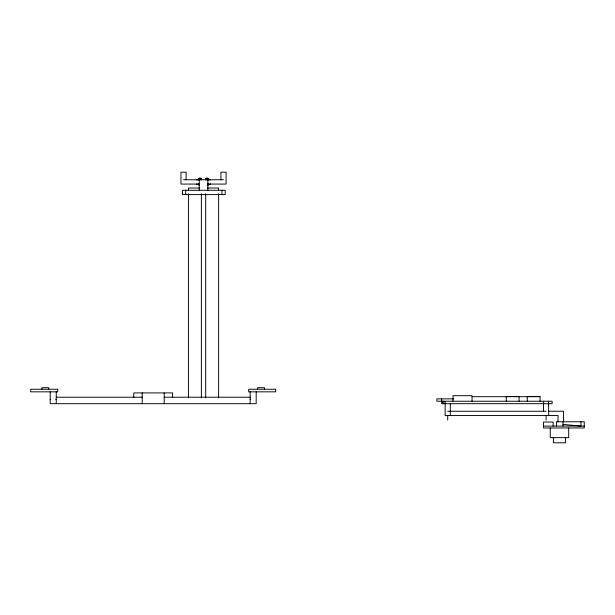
<?xml version="1.0" encoding="UTF-8"?>
<svg xmlns="http://www.w3.org/2000/svg" width="615" height="615" viewBox="0 0 615 615"><rect width="100%" height="100%" fill="white"/><g stroke="black" fill="none" stroke-linecap="round" stroke-linejoin="round"><path stroke-width="0.92" d="M182.424 194.594L182.432 190.281L225.228 190.281L225.228 194.594L182.417 194.594L182.424 192.91M199.014 178.358L201.159 178.358M205.902 178.358L208.062 178.358M199.014 178.404L201.159 178.404M205.902 178.404L208.062 178.404M199.014 178.842L201.159 178.842M205.902 178.842L208.062 178.842M201.159 179.319L196.846 179.319L196.846 180.08M205.902 179.319L210.215 179.319L210.215 180.08M196.846 179.449L201.159 179.449M205.902 179.449L210.215 179.449M196.846 179.672L199.014 179.672M208.062 179.672L210.215 179.672M183.562 179.757L223.499 179.757M199.298 184.07L180.971 184.07L180.971 172.208L186.145 172.208L186.145 179.757M207.755 184.07L226.089 184.07L226.089 172.208L220.916 172.208L220.916 179.757M196.846 184.408L199.014 184.408M208.062 184.408L210.215 184.408M199.752 188.029L188.436 188.029L188.436 189.943M207.301 188.029L218.625 188.029L218.625 189.943M472.143 396.706L540.032 396.706M56.242 397.221L142.196 397.221M164.197 397.221L250.151 397.221M453.747 398.866L436.85 398.866L436.85 401.234L552.109 401.234L552.109 403.694L441.701 403.694L441.701 398.866M50.199 399.381L50.607 399.381M55.834 399.381L56.242 399.381M250.151 399.381L250.551 399.381M447.712 411.243L546.097 411.243M548.342 411.243L563.517 411.243L563.517 421.767M543.514 426.08L584.25 426.08M563.002 424.404L580.952 426.08L580.952 421.767M568.698 427.955L568.698 437.642L550.24 437.642L550.24 427.955M565.554 437.642L565.554 442.792L553.385 442.792L553.385 437.642M563.002 421.767L563.002 426.08M558.059 421.767L558.059 415.555L445.122 415.555L445.191 401.234M556.406 426.08L556.406 421.767L584.25 421.767L584.25 427.955L543.514 427.955L543.514 422.028L553.131 422.028L553.131 426.08M548.618 401.234L548.688 415.555M546.097 415.509L546.097 420.053M543.599 401.234L543.66 403.694M543.514 403.694L543.514 411.243M540.032 401.234L540.07 396.514L527.263 396.514L527.263 401.234M519.068 401.234L519.068 396.514L506.253 396.514L506.253 401.234M472.043 401.234L472.043 395.691L453.001 395.691L453.001 401.234M450.295 403.694L450.295 415.555M447.712 415.509L447.712 420.053M443.73 401.234L443.73 403.694M442.539 401.234L442.539 403.694M264.45 389.241L264.45 387.688L257.608 387.688L257.608 389.241M256.186 391.832L256.186 403.694L50.199 403.694L50.199 391.832M250.151 391.832L250.151 403.694M221.93 190.281L221.93 194.594M218.625 193.779L218.625 397.943M210.215 183.739L210.215 184.5M208.062 180.08L208.062 178.235L205.902 178.235L205.902 180.08M208.062 183.739L208.062 185.584M207.839 179.757L207.839 190.281M205.687 193.779L205.687 397.943M201.374 193.779L201.374 397.943M201.159 180.08L201.159 178.235L199.014 178.235L199.014 180.08M199.214 179.757L199.214 190.281M199.014 183.739L199.014 185.584M196.846 183.739L196.846 184.5M188.436 193.779L188.436 397.943M185.715 190.281L185.715 194.594M172.607 397.536L172.607 392.908L133.786 392.908L133.786 397.536M164.197 392.908L164.197 403.694M142.196 392.908L142.196 403.694M56.242 391.832L56.242 403.694M48.777 389.241L48.777 387.688L41.943 387.688L41.943 389.241M57.71 389.241L30.75 389.241L30.75 391.832L57.71 391.832L57.71 389.241M275.643 389.241L248.683 389.241L248.683 391.832L275.643 391.832L275.643 389.241"/></g></svg>
